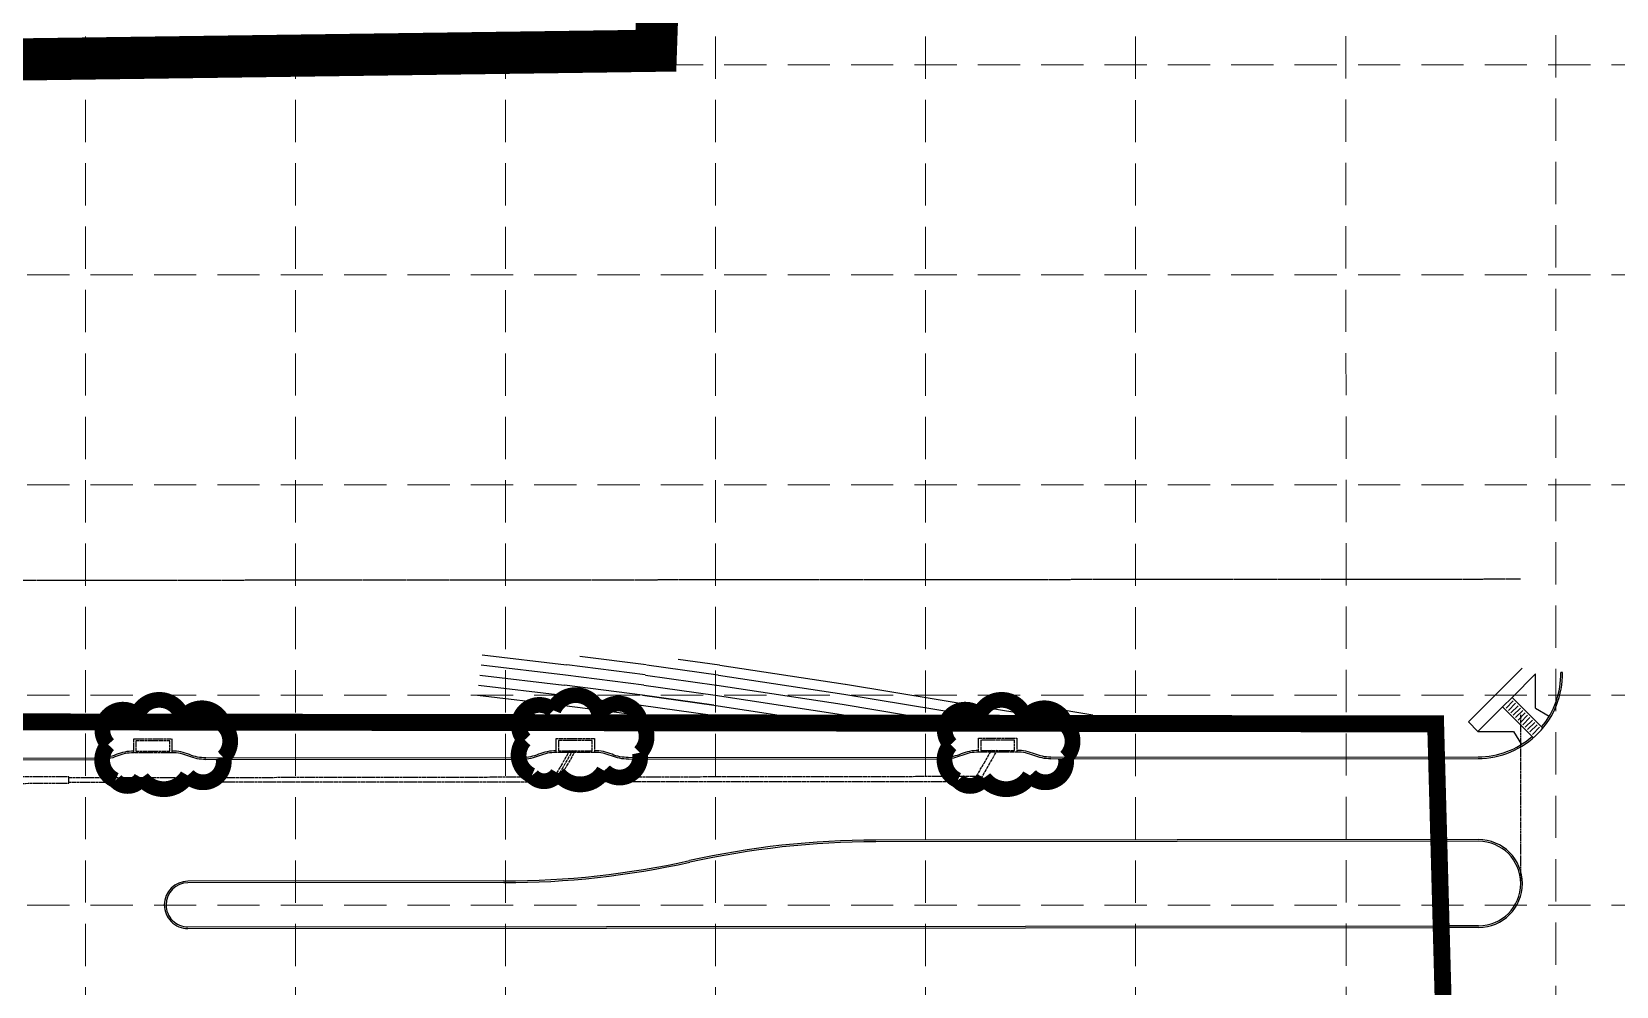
# Model space of a CAD drawing. Header units: inches. Extents: x 2412594 to 2415086, y 7034205 to 7038188.
# Drawn here: x 2414010.9 to 2414479.8, y 7036856.1 to 7037138.5 of the extents above; entities that cross this region are included whole.
import ezdxf

# ---------------------------------------------------------------- set-up
doc = ezdxf.new("R2010")
doc.units = ezdxf.units.IN
doc.header["$MEASUREMENT"] = 0
for name, pattern in [('2752-06.112 Base Storm$0$CNTRLN', [1.125, 0.75, -0.125, 0.125, -0.125]), ('ESMT', [0.32, 0.24, -0.08]), ('HIDDEN', [0.375, 0.25, -0.125]), ('PL', [1.25, 0.625, -0.125, 0.125, -0.125, 0.125, -0.125])]:
    doc.linetypes.add(name, pattern=pattern)
for name, color, linetype in [('GRID', 254, 'HIDDEN'), ('LEGEND', 7, 'Continuous'), ('LIMITS OF DISTURBANCE', 1, 'HIDDEN'), ('P-CNTR-1', 1, 'Continuous'), ('P-CNTR-5', 2, 'Continuous'), ('P-ESMT', 3, 'ESMT'), ('P-PVMT', 3, 'Continuous'), ('PL-OFF', 3, 'PL'), ('STORM', 5, '2752-06.112 Base Storm$0$CNTRLN')]:
    doc.layers.add(name, color=color, linetype=linetype)

msp = doc.modelspace()

# ---------------------------------------------------------------- linework, layer by layer
at = {"color": 7, "const_width": 12.48}
msp.add_lwpolyline([(2413720.85, 7038082.9), (2414022.3, 7038086.08), (2414078.7, 7038006.55), (2414213.68, 7037786.53), (2414208.55, 7037512.75), (2414195.63, 7037132.89), (2413701.75, 7037126.13), (2413718.46, 7038020.78)], close=True, dxfattribs=at)
at = {"layer": 'GRID', "color": 252, "linetype": 'HIDDEN', "lineweight": 0, "ltscale": 50}
for p, q in [((2414026.86, 7034518.36), (2414026.86, 7038123.05)), ((2414089.01, 7034518.35), (2414089.01, 7038123.05)), ((2414151.15, 7034518.34), (2414151.15, 7038123.05)), ((2414213.3, 7034518.33), (2414213.3, 7038123.05)), ((2414275.44, 7034518.32), (2414275.44, 7038123.05)), ((2414337.59, 7034518.31), (2414337.59, 7038123.05)), ((2414400.03, 7034518.45), (2414399.74, 7038123.05)), ((2414462.11, 7034518.75), (2414461.88, 7038123.05)), ((2412659.63, 7037128.71), (2415021.2, 7037128.71)), ((2412659.63, 7037066.56), (2415021.2, 7037066.56)), ((2412659.63, 7037004.42), (2415021.2, 7037004.42)), ((2412659.63, 7036942.27), (2415021.2, 7036942.27)), ((2412659.63, 7036880.12), (2415021.2, 7036880.12))]:
    msp.add_line(p, q, dxfattribs=at)
at = {"layer": 'LEGEND', "color": 170, "ltscale": 100, "const_width": 4.66}
for points in [[(2414057.1, 7036918.5, 0.520567), (2414057.1, 7036918.5, 0.765195), (2414067.65, 7036923.81, 0.417879), (2414067.71, 7036933.36, 0.6649), (2414055.66, 7036935.2, 0.744833), (2414042.07, 7036936.34, 0.975642), (2414033.6, 7036927.6, 0.520567), (2414035.71, 7036917.06, 0.520567), (2414043.44, 7036917.76, 0.540264), (2414057.1, 7036918.5)], [(2414180.32, 7036919.91, 0.520567), (2414180.32, 7036919.91, 0.765195), (2414190.87, 7036925.22, 0.417879), (2414190.93, 7036934.77, 0.6649), (2414178.88, 7036936.61, 0.744833), (2414165.29, 7036937.75, 0.975642), (2414156.82, 7036929, 0.520567), (2414158.93, 7036918.47, 0.520567), (2414166.66, 7036919.17, 0.540264), (2414180.32, 7036919.91)], [(2414306.35, 7036918.5, 0.520567), (2414306.35, 7036918.5, 0.765195), (2414316.9, 7036923.81, 0.417879), (2414316.97, 7036933.36, 0.6649), (2414304.91, 7036935.2, 0.744833), (2414291.32, 7036936.34, 0.975642), (2414282.85, 7036927.6, 0.520567), (2414284.96, 7036917.06, 0.520567), (2414292.69, 7036917.76, 0.540264), (2414306.35, 7036918.5)]]:
    msp.add_lwpolyline(points, format="xyb", close=True, dxfattribs=at)
at = {"layer": 'LIMITS OF DISTURBANCE', "ltscale": 60, "const_width": 5}
msp.add_lwpolyline([(2414786.58, 7035859.94), (2414739.61, 7035922.32), (2414654.79, 7036041.88), (2414554.94, 7036271.98), (2414463.5, 7036453.57), (2414436.21, 7036571.18), (2414426.35, 7036933.74), (2413311.3, 7036935.34), (2413183.76, 7036923.44), (2413173.05, 7036917.91), (2413161.81, 7036918.85), (2413145.89, 7036915.1), (2413063.46, 7036887.01), (2413070.02, 7036868.29), (2413078.88, 7036845.68), (2413065.89, 7036577.29), (2413056.21, 7036041.03), (2413030.31, 7035479.11), (2413017.28, 7034895.95), (2414287.42, 7034879.34), (2414828.02, 7035457.38), (2414835.09, 7035727.38), (2414842.36, 7035789.59)], close=True, dxfattribs=at)
at = {"layer": 'P-CNTR-1', "color": 35}
for p, q in [((2414143.89, 7036951.17, 494), (2414168.84, 7036948.21, 494)), ((2414143.53, 7036948.19, 494), (2414168.49, 7036945.23, 494)), ((2414192.04, 7036945.24, 501), (2414168.92, 7036948.2, 501)), ((2414142.82, 7036942.23, 494), (2414167.78, 7036939.27, 494)), ((2414143.18, 7036945.21, 494), (2414168.13, 7036942.25, 494)), ((2414168.16, 7036942.25, 501), (2414191.28, 7036939.29, 501)), ((2414191.66, 7036942.26, 501), (2414168.54, 7036945.22, 501)), ((2414212.76, 7036939.3, 501), (2414191.7, 7036942.26, 501)), ((2414191.7, 7036942.26, 501), (2414212.76, 7036939.3, 501)), ((2414191.7, 7036942.26, 501), (2414212.76, 7036939.3, 501)), ((2414192.11, 7036945.23, 501), (2414213.17, 7036942.27, 501)), ((2414213.21, 7036942.26, 501), (2414251.87, 7036936.36, 501)), ((2414167.78, 7036939.27, 494), (2414190.9, 7036936.31, 494)), ((2414191.28, 7036939.29, 501), (2414212.34, 7036936.33, 501)), ((2414212.76, 7036939.3, 501), (2414232.1, 7036936.34, 501))]:
    msp.add_line(p, q, dxfattribs=at)
at = {"layer": 'P-CNTR-1', "color": 35, "linetype": 'Continuous', "lineweight": -3}
for p, q in [((2414192.8, 7036951.19, 501), (2414173.16, 7036953.7, 501)), ((2414192.95, 7036951.17, 501), (2414214.01, 7036948.21, 501)), ((2414202.2, 7036952.9, 501), (2414214.43, 7036951.18, 501)), ((2414214.57, 7036951.16, 501), (2414251.67, 7036945.49, 501)), ((2414214.12, 7036948.19, 501), (2414251.22, 7036942.53, 501)), ((2414251.25, 7036942.52, 501), (2414288.33, 7036936.39, 501)), ((2414251.74, 7036945.48, 501), (2414306.6, 7036936.41, 501)), ((2414311.38, 7036938.66, 501), (2414324.92, 7036936.42, 501))]:
    msp.add_line(p, q, dxfattribs=at)
at = {"layer": 'P-CNTR-1', "color": 35}
for points, elevation in [([(2414143.89, 7036951.17), (2414168.84, 7036948.21)], 494), ([(2414143.89, 7036951.17), (2414168.84, 7036948.21)], 494), ([(2414143.89, 7036951.17), (2414168.84, 7036948.21)], 494), ([(2414143.53, 7036948.19), (2414168.49, 7036945.23)], 494), ([(2414143.53, 7036948.19), (2414168.49, 7036945.23)], 494), ([(2414143.53, 7036948.19), (2414168.49, 7036945.23)], 494), ([(2414192.04, 7036945.24), (2414168.92, 7036948.2)], 501), ([(2414192.04, 7036945.24), (2414168.92, 7036948.2)], 501), ([(2414192.04, 7036945.24), (2414168.92, 7036948.2)], 501), ([(2414142.82, 7036942.23), (2414167.78, 7036939.27), (2414190.9, 7036936.31)], 494), ([(2414142.82, 7036942.23), (2414167.78, 7036939.27), (2414190.9, 7036936.31)], 494), ([(2414142.82, 7036942.23), (2414167.78, 7036939.27), (2414190.9, 7036936.31)], 494), ([(2414143.18, 7036945.21), (2414168.13, 7036942.25)], 494), ([(2414143.18, 7036945.21), (2414168.13, 7036942.25)], 494), ([(2414143.18, 7036945.21), (2414168.13, 7036942.25)], 494), ([(2414168.16, 7036942.25), (2414191.28, 7036939.29), (2414212.34, 7036936.33)], 501), ([(2414168.16, 7036942.25), (2414191.28, 7036939.29), (2414212.34, 7036936.33)], 501), ([(2414168.16, 7036942.25), (2414191.28, 7036939.29), (2414212.34, 7036936.33)], 501), ([(2414191.66, 7036942.26), (2414168.54, 7036945.22)], 501), ([(2414191.66, 7036942.26), (2414168.54, 7036945.22)], 501), ([(2414191.66, 7036942.26), (2414168.54, 7036945.22)], 501), ([(2414191.7, 7036942.26), (2414212.76, 7036939.3), (2414232.1, 7036936.34)], 501), ([(2414191.7, 7036942.26), (2414212.76, 7036939.3), (2414232.1, 7036936.34)], 501), ([(2414191.7, 7036942.26), (2414212.76, 7036939.3), (2414232.1, 7036936.34)], 501), ([(2414192.11, 7036945.23), (2414213.17, 7036942.27)], 501), ([(2414192.11, 7036945.23), (2414213.17, 7036942.27)], 501), ([(2414192.11, 7036945.23), (2414213.17, 7036942.27)], 501), ([(2414213.21, 7036942.26), (2414251.87, 7036936.36)], 501), ([(2414213.21, 7036942.26), (2414251.87, 7036936.36)], 501), ([(2414213.21, 7036942.26), (2414251.87, 7036936.36)], 501)]:
    msp.add_lwpolyline(points, dxfattribs=dict(at, elevation=elevation))
at = {"layer": 'P-CNTR-1', "color": 35, "linetype": 'Continuous', "lineweight": -3, "elevation": 501}
for points in [[(2414192.8, 7036951.19), (2414173.16, 7036953.7)], [(2414192.8, 7036951.19), (2414173.16, 7036953.7)], [(2414192.8, 7036951.19), (2414173.16, 7036953.7)], [(2414192.95, 7036951.17), (2414214.01, 7036948.21)], [(2414192.95, 7036951.17), (2414214.01, 7036948.21)], [(2414192.95, 7036951.17), (2414214.01, 7036948.21)], [(2414202.2, 7036952.9), (2414214.43, 7036951.18)], [(2414202.2, 7036952.9), (2414214.43, 7036951.18)], [(2414202.2, 7036952.9), (2414214.43, 7036951.18)], [(2414214.57, 7036951.16), (2414251.67, 7036945.49)], [(2414214.57, 7036951.16), (2414251.67, 7036945.49)], [(2414214.57, 7036951.16), (2414251.67, 7036945.49)], [(2414214.12, 7036948.19), (2414251.22, 7036942.53)], [(2414214.12, 7036948.19), (2414251.22, 7036942.53)], [(2414214.12, 7036948.19), (2414251.22, 7036942.53)], [(2414251.25, 7036942.52), (2414288.33, 7036936.39)], [(2414251.25, 7036942.52), (2414288.33, 7036936.39)], [(2414251.25, 7036942.52), (2414288.33, 7036936.39)], [(2414251.74, 7036945.48), (2414306.6, 7036936.41)], [(2414251.74, 7036945.48), (2414306.6, 7036936.41)], [(2414251.74, 7036945.48), (2414306.6, 7036936.41)], [(2414311.38, 7036938.66), (2414324.92, 7036936.42)], [(2414311.38, 7036938.66), (2414324.92, 7036936.42)], [(2414311.38, 7036938.66), (2414324.92, 7036936.42)]]:
    msp.add_lwpolyline(points, dxfattribs=at)
at = {"layer": 'P-CNTR-1', "color": 35, "elevation": 501}
msp.add_lwpolyline([(2414212.76, 7036939.3), (2414191.7, 7036942.26)], close=True, dxfattribs=at)
msp.add_lwpolyline([(2414212.76, 7036939.3), (2414191.7, 7036942.26)], close=True, dxfattribs=at)
msp.add_lwpolyline([(2414212.76, 7036939.3), (2414191.7, 7036942.26)], close=True, dxfattribs=at)
at = {"layer": 'P-CNTR-5', "color": 35, "linetype": 'Continuous', "lineweight": -3}
for points, elevation in [([(2414144.24, 7036954.15), (2414169.19, 7036951.19)], 494), ([(2414192.42, 7036948.21), (2414169.3, 7036951.17)], 501), ([(2414192.53, 7036948.2), (2414213.59, 7036945.24)], 501), ([(2414213.66, 7036945.23), (2414250.76, 7036939.56)], 501), ([(2414250.76, 7036939.56), (2414270.08, 7036936.37)], 501)]:
    msp.add_lwpolyline(points, dxfattribs=dict(at, elevation=elevation))
at = {"layer": 'P-ESMT', "color": 9}
msp.add_line((2414451.49, 7036976.52), (2413385.95, 7036975.66), dxfattribs=at)
at = {"layer": 'P-PVMT', "color": 7}
for p, q in [((2414436.04, 7036934.34), (2414451.95, 7036950.24)), ((2414448.96, 7036941.6), (2414455.94, 7036948.58)), ((2414455.93, 7036938.39), (2414455.94, 7036948.58)), ((2414463.88, 7036948.97), (2414463.39, 7036948.97)), ((2414448.96, 7036941.6), (2414446.14, 7036938.77)), ((2414448.96, 7036941.6), (2414458.07, 7036932.49)), ((2414438.87, 7036931.51), (2414446.14, 7036938.77)), ((2414446.14, 7036938.77), (2414455.27, 7036929.63)), ((2414449.32, 7036940.54), (2414447.2, 7036938.42)), ((2414450.02, 7036939.83), (2414447.9, 7036937.71)), ((2414450.73, 7036939.12), (2414448.61, 7036937)), ((2414451.44, 7036938.42), (2414449.32, 7036936.3)), ((2414452.15, 7036937.71), (2414450.02, 7036935.59)), ((2414452.85, 7036937), (2414450.73, 7036934.88)), ((2414455.93, 7036938.39), (2414459.95, 7036936)), ((2414438.87, 7036931.51), (2414436.04, 7036934.34)), ((2414453.56, 7036936.3), (2414451.44, 7036934.17)), ((2414454.27, 7036935.59), (2414452.15, 7036933.47)), ((2414454.97, 7036934.88), (2414452.85, 7036932.76)), ((2414455.68, 7036934.17), (2414453.56, 7036932.05)), ((2414456.39, 7036933.47), (2414454.27, 7036931.35)), ((2414457.1, 7036932.76), (2414454.97, 7036930.64)), ((2414438.87, 7036931.51), (2414449.42, 7036931.52)), ((2414449.42, 7036931.52), (2414451.79, 7036927.69)), ((2413947, 7036923.61), (2414031.12, 7036923.68)), ((2413947, 7036923.11), (2414031.12, 7036923.18)), ((2414062.46, 7036923.71), (2414156.12, 7036923.78)), ((2414062.46, 7036923.21), (2414156.12, 7036923.28)), ((2414187.46, 7036923.81), (2414281.12, 7036923.88)), ((2414187.46, 7036923.31), (2414281.12, 7036923.38)), ((2414312.46, 7036923.91), (2414438.9, 7036924.01)), ((2414312.46, 7036923.41), (2414438.9, 7036923.51)), ((2414439.02, 7036899.51), (2414260.67, 7036899.36)), ((2414439.02, 7036899.01), (2414260.67, 7036898.86)), ((2414150.68, 7036887.28), (2414057.17, 7036887.21)), ((2414150.68, 7036886.78), (2414057.17, 7036886.71)), ((2414057.18, 7036873.71), (2414428.87, 7036874)), ((2414057.18, 7036873.21), (2414428.87, 7036873.5)), ((2414439.04, 7036874.01), (2414428.87, 7036874)), ((2414439.04, 7036873.51), (2414428.87, 7036873.5))]:
    msp.add_line(p, q, dxfattribs=at)
for points in [[(2414041.11, 7036925.69, 0.099035), (2414035.92, 7036924.65, -0.099003), (2414031.12, 7036923.68, -0.099035)], [(2414041.11, 7036925.19, 0.099035), (2414036.11, 7036924.19, -0.099004), (2414031.12, 7036923.18)], [(2414062.46, 7036923.71, -0.099036), (2414057.65, 7036924.66, 0.099004), (2414052.45, 7036925.7, 0.099004)], [(2414062.46, 7036923.21, -0.099035), (2414057.45, 7036924.2, 0.099004), (2414052.45, 7036925.2)], [(2414166.11, 7036925.79, 0.099035), (2414160.92, 7036924.75, -0.099003), (2414156.12, 7036923.78, -0.099035)], [(2414166.11, 7036925.29, 0.099035), (2414161.11, 7036924.29, -0.099004), (2414156.12, 7036923.28)], [(2414187.46, 7036923.81, -0.099036), (2414182.65, 7036924.76, 0.099004), (2414177.45, 7036925.8, 0.099004)], [(2414187.46, 7036923.31, -0.099035), (2414182.45, 7036924.3, 0.099004), (2414177.45, 7036925.3)], [(2414291.11, 7036925.89, 0.099035), (2414285.92, 7036924.85, -0.099003), (2414281.12, 7036923.88, -0.099035)], [(2414291.11, 7036925.39, 0.099035), (2414286.11, 7036924.39, -0.099004), (2414281.12, 7036923.38)], [(2414312.46, 7036923.91, -0.099036), (2414307.65, 7036924.87, 0.099004), (2414302.45, 7036925.9, 0.099004)], [(2414312.46, 7036923.41, -0.099035), (2414307.45, 7036924.4, 0.099004), (2414302.45, 7036925.4)]]:
    msp.add_lwpolyline(points, format="xyb", dxfattribs=at)
for centre, radius, start, end in [((2414438.88, 7036948.51), 25, 270.046, 1.059), ((2414438.88, 7036948.51), 24.5, 320.2485, 1.0818), ((2414438.88, 7036948.51), 24.5, 270.046, 310.8832), ((2414260.9, 7036643.36), 256, 90.0525, 102.4911), ((2414439.03, 7036886.51), 13, 270.046, 90.046), ((2414260.9, 7036643.36), 255.5, 90.0525, 102.4911), ((2414439.03, 7036886.51), 12.5, 270.046, 90.046), ((2414150.49, 7037141.78), 254.5, 270.0428, 282.4911), ((2414150.49, 7037141.78), 255, 270.0428, 282.4911), ((2414057.18, 7036880.21), 7, 90.0428, 180), ((2414057.18, 7036880.21), 6.5, 90.0428, 180), ((2414057.18, 7036880.21), 7, 180, 270.0428), ((2414057.18, 7036880.21), 6.5, 180, 270.0428)]:
    msp.add_arc(centre, radius, start, end, dxfattribs=at)
at = {"layer": 'PL-OFF', "color": 7}
msp.add_line((2414451.53, 7036886.52), (2414451.52, 7036936.52), dxfattribs=at)
at = {"layer": 'STORM', "color": 5}
for p, q in [((2414170.11, 7036925.85), (2414165.79, 7036918.35)), ((2414171.84, 7036925.85), (2414167.52, 7036918.35)), ((2414021.89, 7036916.17), (2414021.88, 7036918.17))]:
    msp.add_line(p, q, dxfattribs=at)
at = {"layer": 'STORM', "color": 5, "linetype": '2752-06.112 Base Storm$0$CNTRLN'}
msp.add_line((2414170.98, 7036925.85), (2414166.08, 7036917.35), dxfattribs=at)
at = {"layer": 'STORM', "color": 5}
for points in [[(2414041.11, 7036929.36), (2414052.45, 7036929.37), (2414052.45, 7036925.2), (2414041.11, 7036925.19)], [(2414051.78, 7036925.7), (2414051.78, 7036928.7), (2414041.78, 7036928.69), (2414041.78, 7036925.69)], [(2414166.11, 7036929.46), (2414177.45, 7036929.47), (2414177.45, 7036925.3), (2414166.11, 7036925.29)], [(2414176.78, 7036925.8), (2414176.78, 7036928.8), (2414166.78, 7036928.79), (2414166.78, 7036925.79)], [(2414291.11, 7036929.56), (2414302.45, 7036929.57), (2414302.45, 7036925.4), (2414291.11, 7036925.39)], [(2414301.78, 7036925.9), (2414301.78, 7036928.9), (2414291.78, 7036928.89), (2414291.78, 7036925.89)]]:
    msp.add_lwpolyline(points, close=True, dxfattribs=at)
for points in [[(2414021.91, 7036916.54), (2414291.37, 7036916.76), (2414296.7, 7036926.02)], [(2414021.96, 7036917.84), (2414290.5, 7036918.26), (2414294.97, 7036926.02)], [(2413871.88, 7036918.05), (2414021.88, 7036918.17)], [(2413871.88, 7036916.05), (2414021.89, 7036916.17)]]:
    msp.add_lwpolyline(points, dxfattribs=at)

doc.saveas('drawing.dxf')
